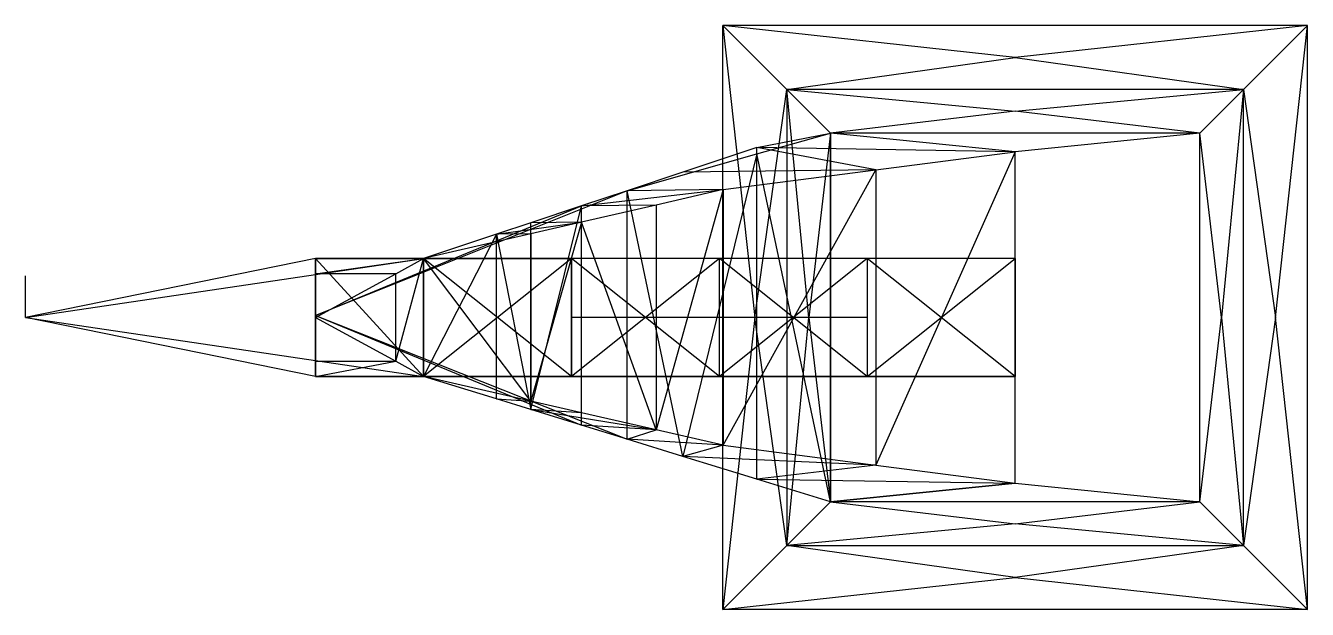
# Model space of a CAD drawing. Header units: metres. Extents: x -25 to 7, y -5 to 968.
# Drawn here: x -23.78 to 7.02, y 112.98 to 127.02 of the extents above; entities that cross this region are included whole.
import ezdxf

# ---------------------------------------------------------------- set-up
doc = ezdxf.new("R2010")
doc.units = ezdxf.units.M

msp = doc.modelspace()

# ---------------------------------------------------------------- linework, layer by layer
at = {"layer": 'tower_b_body'}
for p, q in [((7.022, 127.022), (-7.022, 127.022)), ((0, 126.254, 8.333), (-7.022, 127.022)), ((-7.022, 127.022), (-6.254, 120, 8.333)), ((-7.022, 112.978), (-7.022, 127.022)), ((-7.022, 127.022), (-5.487, 125.487, 16.666)), ((7.022, 127.022), (0, 126.254, 8.333)), ((7.022, 127.022), (5.487, 125.487, 16.666)), ((6.254, 120, 8.333), (7.022, 127.022)), ((7.022, 112.978), (7.022, 127.022)), ((-5.487, 125.487, 16.666), (0, 126.254, 8.333)), ((0, 126.254, 8.333), (5.487, 125.487, 16.666)), ((-6.254, 120, 8.333), (-5.487, 125.487, 16.666)), ((0, 125.487, 16.666), (-5.487, 125.487, 16.666)), ((-5.487, 125.487, 16.666), (0, 124.962, 22.368)), ((-4.962, 120, 22.368), (-5.487, 125.487, 16.666)), ((-5.487, 125.487, 16.666), (-5.487, 120, 16.666)), ((-5.487, 125.487, 16.666), (-4.438, 124.437, 28.069)), ((5.487, 125.487, 16.666), (0, 125.487, 16.666)), ((0, 124.962, 22.368), (5.487, 125.487, 16.666)), ((5.487, 125.487, 16.666), (4.437, 124.437, 28.069)), ((5.487, 125.487, 16.666), (4.962, 120, 22.368)), ((5.487, 120, 16.666), (5.487, 125.487, 16.666)), ((5.487, 125.487, 16.666), (6.254, 120, 8.333)), ((0, 124.962, 22.368), (-4.438, 124.437, 28.069)), ((4.437, 124.437, 28.069), (0, 124.962, 22.368)), ((-4.438, 124.437, 28.069), (-4.962, 120, 22.368)), ((-4.438, 120, 28.069), (-4.438, 124.437, 28.069)), ((0, 124.437, 28.069), (-4.438, 124.437, 28.069)), ((0, 123.985, 32.982), (-4.438, 124.437, 28.069)), ((4.437, 124.437, 28.069), (0, 124.437, 28.069)), ((4.437, 124.437, 28.069), (0, 123.985, 32.982)), ((4.962, 120, 22.368), (4.437, 124.437, 28.069)), ((4.437, 120, 28.069), (4.437, 124.437, 28.069)), ((-6.254, 120, 8.333), (-7.022, 112.978)), ((-5.487, 114.513, 16.666), (-6.254, 120, 8.333)), ((-5.487, 114.513, 16.666), (-4.962, 120, 22.368)), ((-5.487, 120, 16.666), (-5.487, 114.513, 16.666)), ((-4.962, 120, 22.368), (-4.438, 115.563, 28.069)), ((-4.438, 115.563, 28.069), (-4.438, 120, 28.069)), ((4.437, 115.563, 28.069), (4.962, 120, 22.368)), ((4.437, 115.563, 28.069), (4.437, 120, 28.069)), ((4.962, 120, 22.368), (5.487, 114.513, 16.666)), ((5.487, 114.513, 16.666), (5.487, 120, 16.666)), ((6.254, 120, 8.333), (5.487, 114.513, 16.666)), ((7.022, 112.978), (6.254, 120, 8.333)), ((-4.438, 115.563, 28.069), (0, 116.015, 32.982)), ((0, 116.015, 32.982), (4.437, 115.563, 28.069)), ((-5.487, 114.513, 16.666), (-4.438, 115.563, 28.069)), ((-4.438, 115.563, 28.069), (0, 115.038, 22.368)), ((0, 115.563, 28.069), (-4.438, 115.563, 28.069)), ((0, 115.038, 22.368), (4.437, 115.563, 28.069)), ((4.437, 115.563, 28.069), (0, 115.563, 28.069)), ((5.487, 114.513, 16.666), (4.437, 115.563, 28.069)), ((0, 115.038, 22.368), (-5.487, 114.513, 16.666)), ((5.487, 114.513, 16.666), (0, 115.038, 22.368)), ((-7.022, 112.978), (-5.487, 114.513, 16.666)), ((0, 113.746, 8.333), (-5.487, 114.513, 16.666)), ((-5.487, 114.513, 16.666), (0, 114.513, 16.666)), ((0, 114.513, 16.666), (5.487, 114.513, 16.666)), ((5.487, 114.513, 16.666), (0, 113.746, 8.333)), ((7.022, 112.978), (5.487, 114.513, 16.666)), ((-7.022, 112.978), (0, 113.746, 8.333)), ((0, 113.746, 8.333), (7.022, 112.978)), ((7.022, 112.978), (-7.022, 112.978))]:
    msp.add_line(p, q, dxfattribs=at)
at = {"layer": 'tower_b_cables'}
for p, q in [((-23.78, 120, 43.367), (-23.78, 121, 43.367)), ((-16.813, 120.049, 32.981), (-16.813, 121.049, 32.981)), ((-16.813, 120, 65.506), (-16.813, 121, 65.506)), ((-7.109, 120, 51.094), (-7.109, 121, 51.094)), ((-23.78, 120, 48.842), (-23.78, 120, 43.367)), ((-16.813, 120.049, 38.455), (-16.813, 120.049, 32.981)), ((-7.109, 120, 51.094), (-10.663, 120, 58.281)), ((-3.554, 120, 58.281), (-7.109, 120, 51.094))]:
    msp.add_line(p, q, dxfattribs=at)
at = {"layer": 'tower_b_cross'}
for p, q in [((-6.21, 124.091, 31.834), (-4.438, 124.437, 28.069)), ((-6.21, 123.934, 31.834), (-4.438, 124.437, 28.069)), ((-4.438, 124.437, 28.069), (-4.438, 115.563, 28.069)), ((0, 123.984, 32.993), (-4.438, 124.437, 28.069)), ((0, 124.437, 32.982), (0, 124.437, 32.993)), ((-9.327, 123.05, 38.455), (-6.21, 123.934, 31.834)), ((-6.21, 124.091, 31.834), (-7.983, 123.499, 35.6)), ((-6.21, 123.934, 31.834), (-7.983, 116.658, 35.6)), ((0, 123.984, 32.993), (-6.21, 124.091, 31.834)), ((-3.348, 123.551, 35.6), (-6.21, 124.091, 31.834)), ((-6.21, 123.934, 31.834), (-6.21, 124.091, 31.834)), ((-6.21, 116.11, 31.834), (-6.21, 123.934, 31.834)), ((-4.438, 115.563, 28.069), (-6.21, 123.934, 31.834)), ((-3.348, 123.551, 35.6), (0, 123.984, 32.993)), ((0, 123.984, 32.993), (-3.348, 116.45, 35.6)), ((0, 116.015, 32.982), (0, 123.984, 32.993)), ((-3.348, 123.551, 35.6), (-7.983, 123.499, 35.6)), ((-7.015, 123.076, 38.455), (-3.348, 123.551, 35.6)), ((-7.015, 116.925, 38.455), (-3.348, 123.551, 35.6)), ((-3.348, 123.551, 35.6), (-3.348, 116.45, 35.6)), ((-7.983, 123.499, 35.6), (-9.327, 123.05, 38.455)), ((-9.327, 123.05, 38.455), (-16.813, 120.049, 38.455)), ((-10.421, 122.685, 40.778), (-7.015, 123.076, 38.455)), ((-9.327, 123.05, 38.455), (-10.421, 122.685, 40.778)), ((-7.015, 123.076, 38.455), (-9.327, 123.05, 38.455)), ((-9.327, 117.073, 38.455), (-9.327, 123.05, 38.455)), ((-7.983, 116.658, 35.6), (-9.327, 123.05, 38.455)), ((-7.015, 123.076, 38.455), (-8.626, 122.705, 40.778)), ((-7.015, 123.076, 38.455), (-8.626, 117.296, 40.778)), ((-7.015, 123.076, 38.455), (-7.015, 116.925, 38.455)), ((-16.813, 120.049, 38.455), (-10.421, 122.685, 40.778)), ((-10.421, 122.685, 40.778), (-11.64, 122.277, 43.367)), ((-11.64, 117.787, 43.367), (-10.421, 122.685, 40.778)), ((-8.626, 122.705, 40.778), (-10.421, 122.685, 40.778)), ((-8.626, 122.705, 40.778), (-10.421, 122.291, 43.367)), ((-10.421, 122.291, 43.367), (-10.421, 122.685, 40.778)), ((-10.421, 117.411, 40.778), (-10.421, 122.685, 40.778)), ((-8.626, 122.705, 40.778), (-8.626, 117.296, 40.778)), ((-12.468, 122.001, 45.125), (-10.421, 122.291, 43.367)), ((-10.421, 122.291, 43.367), (-11.64, 122.277, 43.367)), ((-10.421, 122.291, 43.367), (-11.64, 117.99, 45.125)), ((-10.421, 122.291, 43.367), (-11.64, 122.01, 45.125)), ((-10.421, 117.709, 43.367), (-10.421, 122.291, 43.367)), ((-8.626, 117.296, 40.778), (-10.421, 122.291, 43.367)), ((-11.64, 122.01, 45.125), (-14.217, 121.417, 48.842)), ((-12.468, 122.001, 45.125), (-14.217, 121.417, 48.842)), ((-12.468, 122.001, 45.125), (-14.217, 118.583, 48.842)), ((-11.64, 122.277, 43.367), (-12.468, 122.001, 45.125)), ((-11.64, 122.01, 45.125), (-12.468, 122.001, 45.125)), ((-12.468, 118.043, 45.125), (-12.468, 122.001, 45.125)), ((-12.468, 122.001, 45.125), (-11.64, 117.787, 43.367)), ((-11.64, 117.787, 43.367), (-11.64, 122.277, 43.367)), ((-11.64, 122.01, 45.125), (-11.64, 117.99, 45.125)), ((-16.813, 121.417, 51.444), (-23.78, 120, 48.842)), ((-23.78, 120, 48.842), (-14.217, 121.417, 48.842)), ((-14.217, 121.417, 56.383), (-16.813, 121.417, 56.383)), ((-16.813, 121.417, 56.383), (-16.813, 118.583, 56.383)), ((-16.813, 121.417, 56.383), (-16.813, 121.417, 53.913)), ((-16.813, 121.417, 58.281), (-16.813, 121.417, 56.383)), ((-16.813, 121.417, 60.881), (-16.813, 118.583, 60.881)), ((-16.813, 121.417, 51.444), (-14.217, 121.417, 48.842)), ((-14.217, 121.417, 53.913), (-16.813, 121.417, 53.913)), ((-16.813, 121.417, 53.913), (-14.217, 121.417, 56.383)), ((-16.813, 121.417, 58.281), (-14.217, 121.417, 60.881)), ((-14.217, 121.417, 51.444), (-16.813, 121.417, 51.444)), ((-16.813, 118.583, 58.281), (-16.813, 121.417, 58.281)), ((-16.813, 118.583, 53.913), (-16.813, 121.417, 53.913)), ((-16.813, 121.417, 51.444), (-16.813, 118.583, 51.444)), ((-16.813, 121.053, 62.069), (-16.813, 121.417, 60.881)), ((-14.217, 121.417, 60.881), (-16.813, 121.417, 60.881)), ((-14.217, 121.417, 58.281), (-16.813, 121.417, 58.281)), ((-16.813, 121.417, 60.881), (-16.813, 121.417, 58.281)), ((-16.813, 121.417, 53.913), (-16.813, 121.417, 51.444)), ((-16.813, 118.583, 51.444), (-16.813, 121.417, 53.913)), ((-16.813, 118.583, 56.383), (-16.813, 121.417, 58.281)), ((-16.813, 118.583, 56.383), (-16.813, 121.417, 53.913)), ((-16.813, 121.417, 53.913), (-14.217, 121.417, 51.444)), ((-14.217, 121.417, 56.383), (-16.813, 121.417, 58.281)), ((-16.813, 121.053, 62.069), (-14.217, 121.417, 60.881)), ((-16.813, 118.583, 60.881), (-16.813, 121.417, 58.281)), ((-16.813, 121.417, 53.913), (-14.217, 118.583, 53.913)), ((-14.884, 121.053, 62.069), (-14.217, 121.417, 60.881)), ((-14.884, 118.947, 62.069), (-14.217, 121.417, 60.881)), ((-14.217, 118.583, 60.881), (-14.217, 121.417, 60.881)), ((-14.217, 121.417, 51.444), (-14.217, 121.417, 48.842)), ((-14.217, 121.417, 58.281), (-14.217, 118.583, 58.281)), ((-14.217, 121.417, 56.383), (-14.217, 118.583, 56.383)), ((-14.217, 121.417, 53.913), (-14.217, 118.583, 53.913)), ((-14.217, 121.417, 48.842), (-14.217, 118.583, 48.842)), ((-10.663, 121.417, 60.881), (-14.217, 121.417, 60.881)), ((-10.663, 121.417, 58.281), (-14.217, 121.417, 58.281)), ((-14.217, 121.417, 60.881), (-14.217, 121.417, 58.281)), ((-14.217, 121.417, 53.913), (-14.217, 121.417, 51.444)), ((-14.217, 121.417, 58.281), (-14.217, 121.417, 56.383)), ((-14.217, 121.417, 56.383), (-14.217, 121.417, 53.913)), ((-10.663, 118.583, 60.881), (-14.217, 121.417, 60.881)), ((-10.663, 121.417, 58.281), (-14.217, 118.583, 58.281)), ((-14.217, 118.583, 58.281), (-14.217, 121.417, 56.383)), ((-14.217, 121.417, 56.383), (-14.217, 118.583, 53.913)), ((-14.217, 118.583, 53.913), (-14.217, 121.417, 51.444)), ((-14.217, 121.417, 51.444), (-14.217, 118.583, 48.842)), ((-14.217, 121.417, 60.881), (-10.663, 121.417, 58.281)), ((-14.217, 118.583, 51.444), (-14.217, 121.417, 51.444)), ((-11.64, 117.99, 45.125), (-14.217, 121.417, 48.842)), ((-10.663, 118.583, 60.881), (-10.663, 121.417, 60.881)), ((-10.663, 121.417, 60.881), (-10.663, 121.417, 58.281)), ((-10.663, 121.417, 58.281), (-10.663, 120, 58.281)), ((-7.109, 121.417, 60.881), (-10.663, 121.417, 60.881)), ((-7.109, 121.417, 58.281), (-10.663, 121.417, 58.281)), ((-7.109, 121.417, 60.881), (-10.663, 118.583, 60.881)), ((-7.109, 118.583, 58.281), (-10.663, 121.417, 58.281)), ((-7.109, 121.417, 60.881), (-10.663, 121.417, 58.281)), ((-7.109, 118.583, 60.881), (-7.109, 121.417, 60.881)), ((-7.109, 121.417, 60.881), (-7.109, 121.417, 58.281)), ((-7.109, 118.583, 58.281), (-7.109, 121.417, 58.281)), ((-3.554, 121.417, 60.881), (-7.109, 121.417, 60.881)), ((-3.554, 121.417, 58.281), (-7.109, 121.417, 58.281)), ((-3.554, 118.583, 60.881), (-7.109, 121.417, 60.881)), ((-3.554, 121.417, 58.281), (-7.109, 118.583, 58.281)), ((-3.554, 121.417, 58.281), (-7.109, 121.417, 60.881)), ((-3.554, 121.417, 60.881), (-3.554, 118.583, 60.881)), ((-3.554, 121.417, 60.881), (-3.554, 121.417, 58.281)), ((-3.554, 121.417, 58.281), (-3.554, 120, 58.281)), ((0, 121.417, 58.281), (-3.554, 121.417, 58.281)), ((-3.554, 118.583, 60.881), (0, 121.417, 60.881)), ((0, 118.583, 58.281), (-3.554, 121.417, 58.281)), ((-0.104, 121.417, 60.881), (-3.554, 121.417, 60.881)), ((-0.104, 121.417, 60.881), (-3.554, 121.417, 58.281)), ((0, 121.417, 60.881), (-0.104, 121.417, 60.881)), ((0, 121.417, 60.881), (0, 118.583, 60.881)), ((0, 121.417, 60.881), (0, 121.417, 58.281)), ((0, 121.417, 58.281), (0, 118.583, 58.281)), ((-16.813, 120, 65.506), (-16.813, 121.053, 62.069)), ((-16.813, 121.053, 62.069), (-16.813, 118.947, 62.069)), ((-16.813, 120, 65.506), (-14.884, 121.053, 62.069)), ((-14.884, 121.053, 62.069), (-16.813, 121.053, 62.069)), ((-16.813, 118.583, 60.881), (-16.813, 121.053, 62.069)), ((-14.884, 118.947, 62.069), (-14.884, 121.053, 62.069)), ((-16.813, 118.583, 51.444), (-23.78, 120, 48.842)), ((-23.78, 120, 48.842), (-14.217, 118.583, 48.842)), ((-16.813, 120.049, 38.455), (-9.327, 117.073, 38.455)), ((-16.813, 120.049, 38.455), (-10.421, 117.411, 40.778)), ((-16.813, 118.947, 62.069), (-16.813, 120, 65.506)), ((-16.813, 120, 65.506), (-14.884, 118.947, 62.069)), ((-10.663, 120, 58.281), (-10.663, 118.583, 58.281)), ((-3.554, 120, 58.281), (-3.554, 118.583, 58.281)), ((-16.813, 118.583, 60.881), (-16.813, 118.947, 62.069)), ((-16.813, 118.947, 62.069), (-14.884, 118.947, 62.069)), ((-16.813, 118.583, 60.881), (-14.884, 118.947, 62.069)), ((-14.884, 118.947, 62.069), (-14.217, 118.583, 60.881)), ((-14.217, 118.583, 48.842), (-16.813, 118.583, 51.444)), ((-16.813, 118.583, 60.881), (-14.217, 118.583, 60.881)), ((-16.813, 118.583, 60.881), (-16.813, 118.583, 58.281)), ((-16.813, 118.583, 56.383), (-16.813, 118.583, 53.913)), ((-16.813, 118.583, 58.281), (-16.813, 118.583, 56.383)), ((-16.813, 118.583, 53.913), (-16.813, 118.583, 51.444)), ((-16.813, 118.583, 53.913), (-14.217, 118.583, 53.913)), ((-16.813, 118.583, 51.444), (-14.217, 118.583, 51.444)), ((-14.217, 118.583, 58.281), (-16.813, 118.583, 58.281)), ((-16.813, 118.583, 56.383), (-14.217, 118.583, 56.383)), ((-14.217, 118.583, 58.281), (-16.813, 118.583, 56.383)), ((-14.217, 118.583, 53.913), (-16.813, 118.583, 51.444)), ((-16.813, 118.583, 56.383), (-14.217, 118.583, 53.913)), ((-14.217, 118.583, 58.281), (-16.813, 118.583, 60.881)), ((-10.663, 118.583, 60.881), (-14.217, 118.583, 58.281)), ((-14.217, 118.583, 48.842), (-14.217, 118.583, 51.444)), ((-14.217, 118.583, 60.881), (-10.663, 118.583, 60.881)), ((-10.663, 118.583, 58.281), (-14.217, 118.583, 58.281)), ((-14.217, 118.583, 51.444), (-14.217, 118.583, 53.913)), ((-14.217, 118.583, 53.913), (-14.217, 118.583, 56.383)), ((-14.217, 118.583, 58.281), (-14.217, 118.583, 60.881)), ((-14.217, 118.583, 56.383), (-14.217, 118.583, 58.281)), ((-11.64, 117.99, 45.125), (-14.217, 118.583, 48.842)), ((-12.468, 118.043, 45.125), (-14.217, 118.583, 48.842)), ((-10.663, 118.583, 58.281), (-10.663, 118.583, 60.881)), ((-10.663, 118.583, 60.881), (-7.109, 118.583, 58.281)), ((-10.663, 118.583, 60.881), (-7.109, 118.583, 60.881)), ((-7.109, 118.583, 58.281), (-10.663, 118.583, 58.281)), ((-7.109, 118.583, 58.281), (-7.109, 118.583, 60.881)), ((-3.554, 118.583, 60.881), (-7.109, 118.583, 58.281)), ((-7.109, 118.583, 60.881), (-3.554, 118.583, 60.881)), ((-3.554, 118.583, 58.281), (-7.109, 118.583, 58.281)), ((-3.554, 118.583, 58.281), (-3.554, 118.583, 60.881)), ((-3.554, 118.583, 60.881), (0, 118.583, 60.881)), ((0, 118.583, 58.281), (-3.554, 118.583, 58.281)), ((-3.554, 118.583, 60.881), (0, 118.583, 58.281)), ((0, 118.583, 58.281), (0, 118.583, 60.881)), ((-11.64, 117.787, 43.367), (-12.468, 118.043, 45.125)), ((-12.468, 118.043, 45.125), (-11.64, 117.99, 45.125)), ((-10.421, 117.709, 43.367), (-11.64, 117.99, 45.125)), ((-10.421, 117.411, 40.778), (-11.64, 117.787, 43.367)), ((-10.421, 117.709, 43.367), (-11.64, 117.787, 43.367)), ((-11.64, 117.787, 43.367), (-11.64, 117.787, 45.125)), ((-11.64, 117.787, 43.367), (-8.626, 117.296, 40.778)), ((-8.626, 117.296, 40.778), (-10.421, 117.709, 43.367)), ((-9.327, 117.073, 38.455), (-10.421, 117.411, 40.778)), ((-8.626, 117.296, 40.778), (-10.421, 117.411, 40.778)), ((-9.327, 117.073, 38.455), (-8.626, 117.296, 40.778)), ((-7.983, 116.658, 35.6), (-9.327, 117.073, 38.455)), ((-7.015, 116.925, 38.455), (-9.327, 117.073, 38.455)), ((-7.015, 116.925, 38.455), (-8.626, 117.296, 40.778)), ((-7.015, 116.925, 38.455), (-7.983, 116.658, 35.6)), ((-7.015, 116.925, 38.455), (-3.348, 116.45, 35.6)), ((-6.21, 116.11, 31.834), (-7.983, 116.658, 35.6)), ((-3.348, 116.45, 35.6), (-7.983, 116.658, 35.6)), ((-3.348, 116.45, 35.6), (-6.21, 116.11, 31.834)), ((-3.348, 116.45, 35.6), (0, 116.015, 32.982)), ((-4.438, 115.563, 28.069), (-6.21, 116.11, 31.834)), ((-6.21, 116.11, 31.834), (0, 116.015, 32.982)), ((0, 116.015, 32.982), (-4.438, 115.563, 28.069)), ((0, 115.563, 32.982), (0, 115.563, 32.993))]:
    msp.add_line(p, q, dxfattribs=at)

doc.saveas('drawing.dxf')
